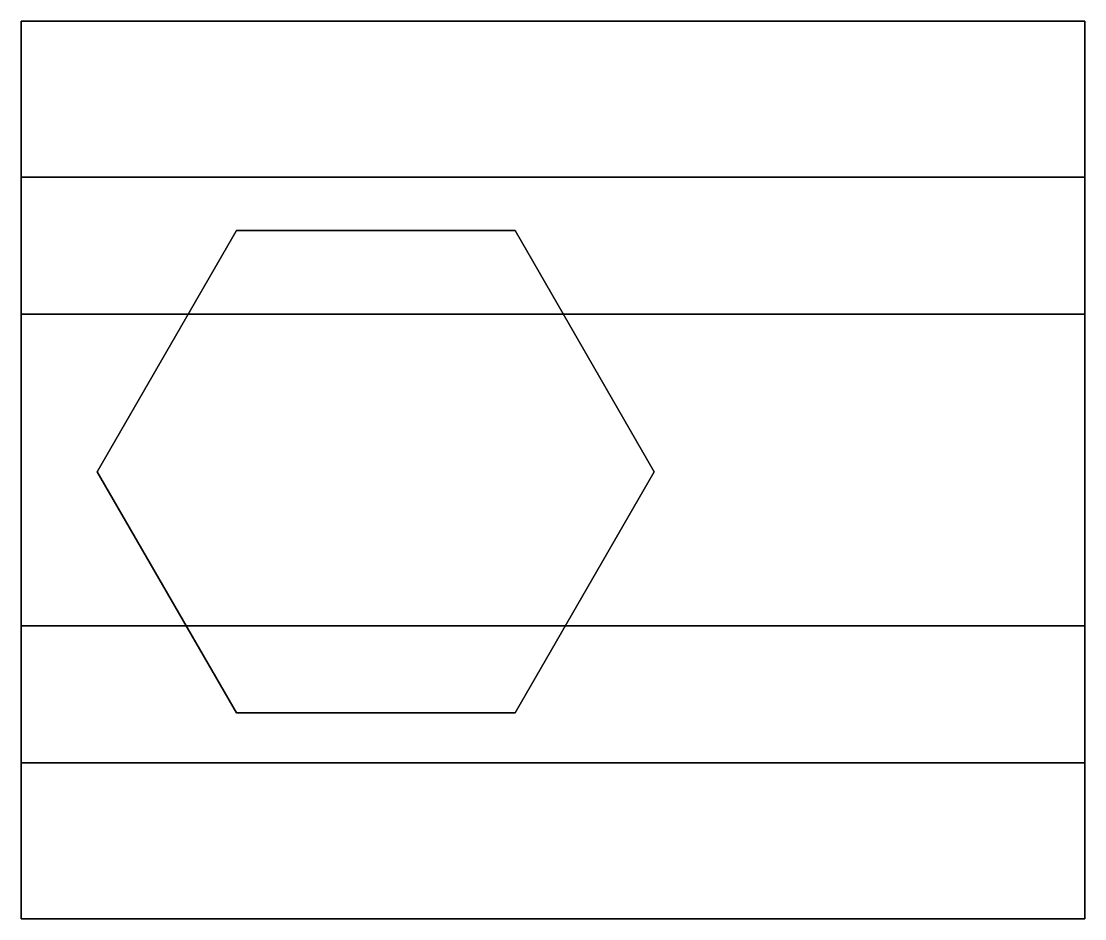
# Model space of a CAD drawing. Extents: x -0.52 to 0.52, y -0.09 to 0.09.
# Drawn here: x -0.52 to -0.31, y -0.0866 to 0.0907 of the extents above.
import ezdxf

# ---------------------------------------------------------------- set-up
doc = ezdxf.new("R2010")
doc.units = 0
doc.layers.add('HYDR2', color=4, linetype='CONTINUOUS')

msp = doc.modelspace()

# ---------------------------------------------------------------- linework, layer by layer
at = {"layer": 'HYDR2'}
for points in [[(-0.52, 0.03282, -0.08665), (-0.52, 0.09067, -0.01771), (-0.31, 0.09067, -0.01771), (-0.31, 0.03282, -0.08665)], [(-0.52, 0.03282, -0.08665), (-0.52, -0.02874, 0.08249), (-0.52, 0.05989, 0.06686), (-0.52, 0.09067, -0.01771)], [(-0.52, 0.09067, -0.01771), (-0.52, 0.05989, 0.06686), (-0.31, 0.05989, 0.06686), (-0.31, 0.09067, -0.01771)], [(-0.31, -0.02874, 0.08249), (-0.31, 0.03282, -0.08665), (-0.31, 0.09067, -0.01771), (-0.31, 0.05989, 0.06686)], [(-0.52, 0.05989, 0.06686), (-0.52, -0.02874, 0.08249), (-0.31, -0.02874, 0.08249), (-0.31, 0.05989, 0.06686)], [(-0.4775, 0.04932, -1.08617), (-0.505, 0.00169, -1.08617), (-0.505, 0.00169, 0.005), (-0.4775, 0.04932, 0.005)], [(-0.4225, 0.04932, -1.08617), (-0.4775, 0.04932, -1.08617), (-0.4775, 0.04932, 0.005), (-0.4225, 0.04932, 0.005)], [(-0.395, 0.00169, -1.08617), (-0.4225, 0.04932, -1.08617), (-0.4225, 0.04932, 0.005), (-0.395, 0.00169, 0.005)], [(-0.52, -0.05581, -0.07103), (-0.52, 0.03282, -0.08665), (-0.31, 0.03282, -0.08665), (-0.31, -0.05581, -0.07103)], [(-0.52, -0.05581, -0.07103), (-0.52, -0.08659, 0.01355), (-0.52, -0.02874, 0.08249), (-0.52, 0.03282, -0.08665)], [(-0.31, -0.08659, 0.01355), (-0.31, -0.05581, -0.07103), (-0.31, 0.03282, -0.08665), (-0.31, -0.02874, 0.08249)], [(-0.505, 0.00169, -1.08617), (-0.4775, -0.04594, -1.08617), (-0.4775, -0.04594, 0.005), (-0.505, 0.00169, 0.005)], [(-0.4225, -0.04594, -1.08617), (-0.395, 0.00169, -1.08617), (-0.395, 0.00169, 0.005), (-0.4225, -0.04594, 0.005)], [(-0.52, -0.02874, 0.08249), (-0.52, -0.08659, 0.01355), (-0.31, -0.08659, 0.01355), (-0.31, -0.02874, 0.08249)], [(-0.4775, -0.04594, -1.08617), (-0.4225, -0.04594, -1.08617), (-0.4225, -0.04594, 0.005), (-0.4775, -0.04594, 0.005)], [(-0.52, -0.08659, 0.01355), (-0.52, -0.05581, -0.07103), (-0.31, -0.05581, -0.07103), (-0.31, -0.08659, 0.01355)]]:
    msp.add_3dface(points, dxfattribs=at)

doc.saveas('drawing.dxf')
